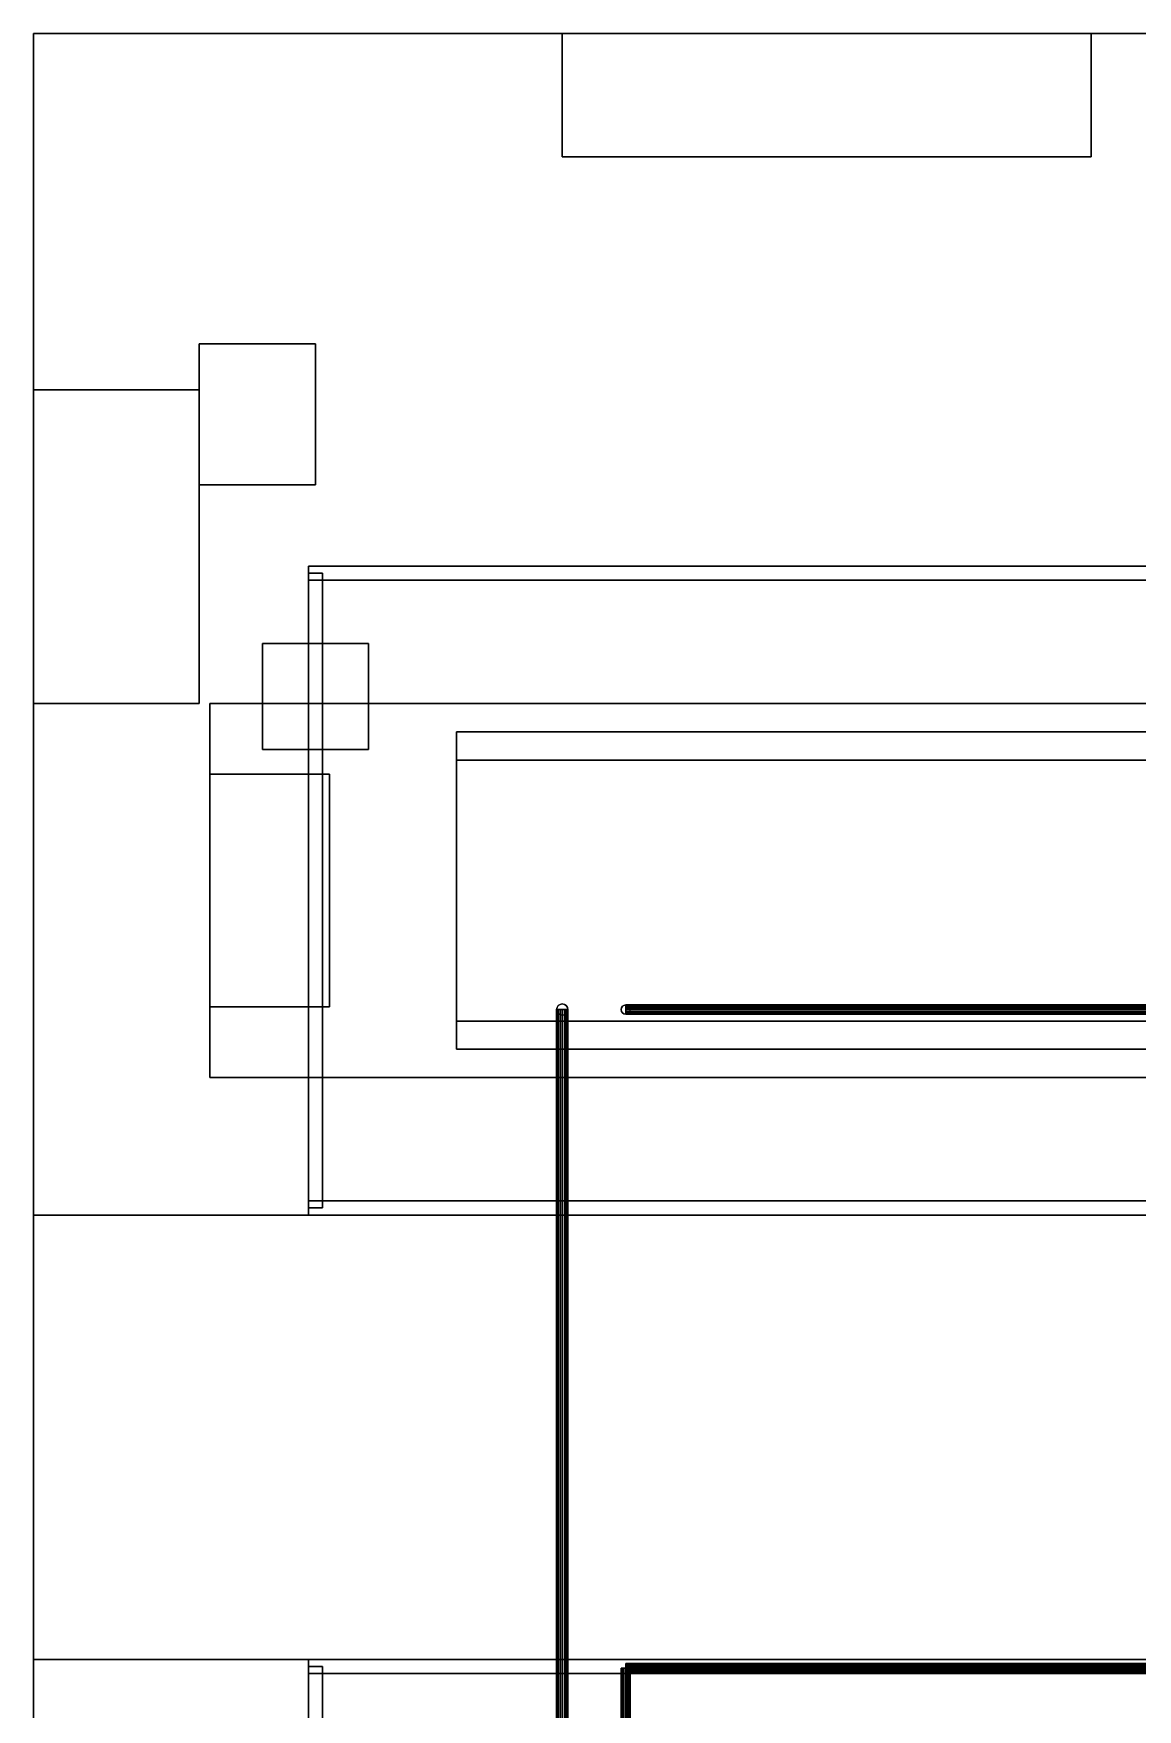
# Model space of a CAD drawing. Header units: millimetres. Extents: x 8500 to 19000, y -3980 to 3980.
# Drawn here: x 8500 to 11632, y -772 to 3980 of the extents above; entities that cross this region are included whole.
import ezdxf

# ---------------------------------------------------------------- set-up
doc = ezdxf.new("R2010")
doc.units = ezdxf.units.MM
doc.layers.add('EQUIPMENT', color=7, linetype='Continuous')
doc.layers.add('FUEL', color=7, linetype='Continuous')

msp = doc.modelspace()

# ---------------------------------------------------------------- linework, layer by layer
at = {"layer": 'EQUIPMENT'}
for points in [[(8500, -3980, 880), (19000, -3980, 880), (19000, 3980, 880), (8500, 3980, 880)], [(8500, -3980, 900), (8500, 3980, 900), (19000, 3980, 900), (19000, -3980, 900)], [(8500, 3980, 880), (19000, 3980, 880), (19000, 3980, 900), (8500, 3980, 900)], [(8500, -3980, 880), (8500, 3980, 880), (8500, 3980, 900), (8500, -3980, 900)], [(10000, 3630, 900), (11500, 3630, 900), (11500, 3980, 900), (10000, 3980, 900)], [(10000, 3630, 1800), (10000, 3980, 1800), (11500, 3980, 1800), (11500, 3630, 1800)], [(10000, 3980, 900), (11500, 3980, 900), (11500, 3980, 1800), (10000, 3980, 1800)], [(10000, 3630, 900), (10000, 3980, 900), (10000, 3980, 1800), (10000, 3630, 1800)], [(11500, 3630, 900), (11500, 3630, 1800), (11500, 3980, 1800), (11500, 3980, 900)], [(10000, 3630, 900), (10000, 3630, 1800), (11500, 3630, 1800), (11500, 3630, 900)], [(8970, 2700, 900), (9300, 2700, 900), (9300, 3100, 900), (8970, 3100, 900)], [(8970, 2700, 1500), (8970, 3100, 1500), (9300, 3100, 1500), (9300, 2700, 1500)], [(8970, 3100, 900), (9300, 3100, 900), (9300, 3100, 1500), (8970, 3100, 1500)], [(8970, 2700, 900), (8970, 3100, 900), (8970, 3100, 1500), (8970, 2700, 1500)], [(9300, 2700, 900), (9300, 2700, 1500), (9300, 3100, 1500), (9300, 3100, 900)], [(8500, 2080, 900), (8970, 2080, 900), (8970, 2970, 900), (8500, 2970, 900)], [(8500, 2080, 2200), (8500, 2970, 2200), (8970, 2970, 2200), (8970, 2080, 2200)], [(8500, 2970, 900), (8970, 2970, 900), (8970, 2970, 2200), (8500, 2970, 2200)], [(8500, 2080, 900), (8500, 2970, 900), (8500, 2970, 2200), (8500, 2080, 2200)], [(8970, 2080, 900), (8970, 2080, 2200), (8970, 2970, 2200), (8970, 2970, 900)], [(8970, 2700, 900), (8970, 2700, 1500), (9300, 2700, 1500), (9300, 2700, 900)], [(9280, 2430, 900), (12420, 2430, 900), (12420, 2470, 900), (9280, 2470, 900)], [(9280, 2430, 1850), (9280, 2470, 1850), (12420, 2470, 1850), (12420, 2430, 1850)], [(9280, 2470, 900), (12420, 2470, 900), (12420, 2470, 1850), (9280, 2470, 1850)], [(9280, 2430, 900), (9280, 2470, 900), (9280, 2470, 1850), (9280, 2430, 1850)], [(9280, 650, 900), (9320, 650, 900), (9320, 2450, 900), (9280, 2450, 900)], [(9280, 650, 1850), (9280, 2450, 1850), (9320, 2450, 1850), (9320, 650, 1850)], [(9280, 2450, 900), (9320, 2450, 900), (9320, 2450, 1850), (9280, 2450, 1850)], [(9280, 650, 900), (9280, 2450, 900), (9280, 2450, 1850), (9280, 650, 1850)], [(9280, 2430, 900), (9280, 2430, 1850), (12420, 2430, 1850), (12420, 2430, 900)], [(9320, 650, 900), (9320, 650, 1850), (9320, 2450, 1850), (9320, 2450, 900)], [(9150, 1950, 900), (9450, 1950, 900), (9450, 2250, 900), (9150, 2250, 900)], [(9150, 1950, 1950), (9150, 2250, 1950), (9450, 2250, 1950), (9450, 1950, 1950)], [(9150, 2250, 900), (9450, 2250, 900), (9450, 2250, 1950), (9150, 2250, 1950)], [(9150, 1950, 900), (9150, 2250, 900), (9150, 2250, 1950), (9150, 1950, 1950)], [(9450, 1950, 900), (9450, 1950, 1950), (9450, 2250, 1950), (9450, 2250, 900)], [(8500, 2080, 900), (8500, 2080, 2200), (8970, 2080, 2200), (8970, 2080, 900)], [(9000, 1020, 900), (12000, 1020, 900), (12000, 2080, 900), (9000, 2080, 900)], [(9000, 1020, 1120), (9000, 2080, 1120), (12000, 2080, 1120), (12000, 1020, 1120)], [(9000, 2080, 900), (12000, 2080, 900), (12000, 2080, 1120), (9000, 2080, 1120)], [(9000, 1020, 900), (9000, 2080, 900), (9000, 2080, 1120), (9000, 1020, 1120)], [(9700, 1100, 1450), (11950, 1100, 1450), (11950, 2000, 1450), (9700, 2000, 1450)], [(9700, 1100, 2020), (9700, 2000, 2020), (11950, 2000, 2020), (11950, 1100, 2020)], [(9700, 2000, 1450), (11950, 2000, 1450), (11950, 2000, 2020), (9700, 2000, 2020)], [(9700, 1100, 1450), (9700, 2000, 1450), (9700, 2000, 2020), (9700, 1100, 2020)], [(9150, 1950, 900), (9150, 1950, 1950), (9450, 1950, 1950), (9450, 1950, 900)], [(9700, 1180, 1120), (11950, 1180, 1120), (11950, 1920, 1120), (9700, 1920, 1120)], [(9700, 1180, 1450), (9700, 1920, 1450), (11950, 1920, 1450), (11950, 1180, 1450)], [(9700, 1920, 1120), (11950, 1920, 1120), (11950, 1920, 1450), (9700, 1920, 1450)], [(9700, 1180, 1120), (9700, 1920, 1120), (9700, 1920, 1450), (9700, 1180, 1450)], [(9000, 1220, 1120), (9340, 1220, 1120), (9340, 1880, 1120), (9000, 1880, 1120)], [(9000, 1220, 1880), (9000, 1880, 1880), (9340, 1880, 1880), (9340, 1220, 1880)], [(9000, 1880, 1120), (9340, 1880, 1120), (9340, 1880, 1880), (9000, 1880, 1880)], [(9000, 1220, 1120), (9000, 1880, 1120), (9000, 1880, 1880), (9000, 1220, 1880)], [(9340, 1220, 1120), (9340, 1220, 1880), (9340, 1880, 1880), (9340, 1880, 1120)], [(9000, 1220, 1120), (9000, 1220, 1880), (9340, 1220, 1880), (9340, 1220, 1120)], [(9700, 1180, 1120), (9700, 1180, 1450), (11950, 1180, 1450), (11950, 1180, 1120)], [(9700, 1100, 1450), (9700, 1100, 2020), (11950, 1100, 2020), (11950, 1100, 1450)], [(9000, 1020, 900), (9000, 1020, 1120), (12000, 1020, 1120), (12000, 1020, 900)], [(9280, 630, 900), (12420, 630, 900), (12420, 670, 900), (9280, 670, 900)], [(9280, 630, 1850), (9280, 670, 1850), (12420, 670, 1850), (12420, 630, 1850)], [(9280, 670, 900), (12420, 670, 900), (12420, 670, 1850), (9280, 670, 1850)], [(9280, 630, 900), (9280, 670, 900), (9280, 670, 1850), (9280, 630, 1850)], [(8500, -630, 900), (19000, -630, 900), (19000, 630, 900), (8500, 630, 900)], [(8500, -630, 2650), (8500, 630, 2650), (19000, 630, 2650), (19000, -630, 2650)], [(8500, 630, 900), (19000, 630, 900), (19000, 630, 2650), (8500, 630, 2650)], [(8500, -630, 900), (8500, 630, 900), (8500, 630, 2650), (8500, -630, 2650)], [(9280, 650, 900), (9280, 650, 1850), (9320, 650, 1850), (9320, 650, 900)], [(9280, 630, 900), (9280, 630, 1850), (12420, 630, 1850), (12420, 630, 900)], [(8500, -630, 900), (8500, -630, 2650), (19000, -630, 2650), (19000, -630, 900)], [(9280, -670, 900), (12420, -670, 900), (12420, -630, 900), (9280, -630, 900)], [(9280, -670, 1850), (9280, -630, 1850), (12420, -630, 1850), (12420, -670, 1850)], [(9280, -630, 900), (12420, -630, 900), (12420, -630, 1850), (9280, -630, 1850)], [(9280, -670, 900), (9280, -630, 900), (9280, -630, 1850), (9280, -670, 1850)], [(9280, -2450, 900), (9320, -2450, 900), (9320, -650, 900), (9280, -650, 900)], [(9280, -2450, 1850), (9280, -650, 1850), (9320, -650, 1850), (9320, -2450, 1850)], [(9280, -650, 900), (9320, -650, 900), (9320, -650, 1850), (9280, -650, 1850)], [(9280, -2450, 900), (9280, -650, 900), (9280, -650, 1850), (9280, -2450, 1850)], [(9320, -2450, 900), (9320, -2450, 1850), (9320, -650, 1850), (9320, -650, 900)], [(9280, -670, 900), (9280, -670, 1850), (12420, -670, 1850), (12420, -670, 900)]]:
    msp.add_3dface(points, dxfattribs=at)
at = {"layer": 'FUEL'}
for points in [[(9985.2, 1218.6, 2668), (9984, 1212.5, 2668), (9984, 1212.5, 2230), (9985.2, 1218.6, 2230)], [(9985.2, 1218.6, 2230), (9984, 1212.5, 2230), (9984, 1212.5, 2050), (9985.2, 1218.6, 2050)], [(9985.2, -3080, 2674.1), (9984, -3080, 2668), (9984, 1212.5, 2668), (9985.2, 1212.5, 2674.1)], [(9984, -3080, 2668), (9985.2, -3080, 2661.9), (9985.2, 1212.5, 2661.9), (9984, 1212.5, 2668)], [(9984, 1212.5, 2668), (9985.2, 1206.4, 2668), (9985.2, 1206.4, 2230), (9984, 1212.5, 2230)], [(9984, 1212.5, 2230), (9985.2, 1206.4, 2230), (9985.2, 1206.4, 2050), (9984, 1212.5, 2050)], [(9988.7, 1223.8, 2668), (9985.2, 1218.6, 2668), (9985.2, 1218.6, 2230), (9988.7, 1223.8, 2230)], [(9988.7, 1223.8, 2230), (9985.2, 1218.6, 2230), (9985.2, 1218.6, 2050), (9988.7, 1223.8, 2050)], [(9988.7, -3080, 2679.3), (9985.2, -3080, 2674.1), (9985.2, 1212.5, 2674.1), (9988.7, 1212.5, 2679.3)], [(9985.2, -3080, 2661.9), (9988.7, -3080, 2656.7), (9988.7, 1212.5, 2656.7), (9985.2, 1212.5, 2661.9)], [(9985.2, 1206.4, 2668), (9988.7, 1201.2, 2668), (9988.7, 1201.2, 2230), (9985.2, 1206.4, 2230)], [(9985.2, 1206.4, 2230), (9988.7, 1201.2, 2230), (9988.7, 1201.2, 2050), (9985.2, 1206.4, 2050)], [(9993.9, 1227.3, 2668), (9988.7, 1223.8, 2668), (9988.7, 1223.8, 2230), (9993.9, 1227.3, 2230)], [(9993.9, 1227.3, 2230), (9988.7, 1223.8, 2230), (9988.7, 1223.8, 2050), (9993.9, 1227.3, 2050)], [(9993.9, -3080, 2682.8), (9988.7, -3080, 2679.3), (9988.7, 1212.5, 2679.3), (9993.9, 1212.5, 2682.8)], [(9988.7, -3080, 2656.7), (9993.9, -3080, 2653.2), (9993.9, 1212.5, 2653.2), (9988.7, 1212.5, 2656.7)], [(9988.7, 1201.2, 2668), (9993.9, 1197.7, 2668), (9993.9, 1197.7, 2230), (9988.7, 1201.2, 2230)], [(9988.7, 1201.2, 2230), (9993.9, 1197.7, 2230), (9993.9, 1197.7, 2050), (9988.7, 1201.2, 2050)], [(10000, 1228.5, 2668), (9993.9, 1227.3, 2668), (9993.9, 1227.3, 2230), (10000, 1228.5, 2230)], [(10000, 1228.5, 2230), (9993.9, 1227.3, 2230), (9993.9, 1227.3, 2050), (10000, 1228.5, 2050)], [(10000, -3080, 2684), (9993.9, -3080, 2682.8), (9993.9, 1212.5, 2682.8), (10000, 1212.5, 2684)], [(9993.9, -3080, 2653.2), (10000, -3080, 2652), (10000, 1212.5, 2652), (9993.9, 1212.5, 2653.2)], [(9993.9, 1197.7, 2668), (10000, 1196.5, 2668), (10000, 1196.5, 2230), (9993.9, 1197.7, 2230)], [(9993.9, 1197.7, 2230), (10000, 1196.5, 2230), (10000, 1196.5, 2050), (9993.9, 1197.7, 2050)], [(10006.1, 1227.3, 2668), (10000, 1228.5, 2668), (10000, 1228.5, 2230), (10006.1, 1227.3, 2230)], [(10006.1, 1227.3, 2230), (10000, 1228.5, 2230), (10000, 1228.5, 2050), (10006.1, 1227.3, 2050)], [(10006.1, -3080, 2682.8), (10000, -3080, 2684), (10000, 1212.5, 2684), (10006.1, 1212.5, 2682.8)], [(10000, -3080, 2652), (10006.1, -3080, 2653.2), (10006.1, 1212.5, 2653.2), (10000, 1212.5, 2652)], [(10000, 1196.5, 2668), (10006.1, 1197.7, 2668), (10006.1, 1197.7, 2230), (10000, 1196.5, 2230)], [(10000, 1196.5, 2230), (10006.1, 1197.7, 2230), (10006.1, 1197.7, 2050), (10000, 1196.5, 2050)], [(10011.3, 1223.8, 2668), (10006.1, 1227.3, 2668), (10006.1, 1227.3, 2230), (10011.3, 1223.8, 2230)], [(10011.3, 1223.8, 2230), (10006.1, 1227.3, 2230), (10006.1, 1227.3, 2050), (10011.3, 1223.8, 2050)], [(10011.3, -3080, 2679.3), (10006.1, -3080, 2682.8), (10006.1, 1212.5, 2682.8), (10011.3, 1212.5, 2679.3)], [(10006.1, -3080, 2653.2), (10011.3, -3080, 2656.7), (10011.3, 1212.5, 2656.7), (10006.1, 1212.5, 2653.2)], [(10006.1, 1197.7, 2668), (10011.3, 1201.2, 2668), (10011.3, 1201.2, 2230), (10006.1, 1197.7, 2230)], [(10006.1, 1197.7, 2230), (10011.3, 1201.2, 2230), (10011.3, 1201.2, 2050), (10006.1, 1197.7, 2050)], [(10014.8, 1218.6, 2668), (10011.3, 1223.8, 2668), (10011.3, 1223.8, 2230), (10014.8, 1218.6, 2230)], [(10014.8, 1218.6, 2230), (10011.3, 1223.8, 2230), (10011.3, 1223.8, 2050), (10014.8, 1218.6, 2050)], [(10014.8, -3080, 2674.1), (10011.3, -3080, 2679.3), (10011.3, 1212.5, 2679.3), (10014.8, 1212.5, 2674.1)], [(10011.3, -3080, 2656.7), (10014.8, -3080, 2661.9), (10014.8, 1212.5, 2661.9), (10011.3, 1212.5, 2656.7)], [(10011.3, 1201.2, 2668), (10014.8, 1206.4, 2668), (10014.8, 1206.4, 2230), (10011.3, 1201.2, 2230)], [(10011.3, 1201.2, 2230), (10014.8, 1206.4, 2230), (10014.8, 1206.4, 2050), (10011.3, 1201.2, 2050)], [(10016, 1212.5, 2668), (10014.8, 1218.6, 2668), (10014.8, 1218.6, 2230), (10016, 1212.5, 2230)], [(10016, 1212.5, 2230), (10014.8, 1218.6, 2230), (10014.8, 1218.6, 2050), (10016, 1212.5, 2050)], [(10016, -3080, 2668), (10014.8, -3080, 2674.1), (10014.8, 1212.5, 2674.1), (10016, 1212.5, 2668)], [(10014.8, -3080, 2661.9), (10016, -3080, 2668), (10016, 1212.5, 2668), (10014.8, 1212.5, 2661.9)], [(10014.8, 1206.4, 2668), (10016, 1212.5, 2668), (10016, 1212.5, 2230), (10014.8, 1206.4, 2230)], [(10014.8, 1206.4, 2230), (10016, 1212.5, 2230), (10016, 1212.5, 2050), (10014.8, 1206.4, 2050)], [(10168, 1217.5, 2050), (10167, 1212.5, 2050), (10167, 1212.5, 2230), (10168, 1217.5, 2230)], [(10168, 1217.5, 2230), (10167, 1212.5, 2230), (10167, 1212.5, 2520), (10168, 1217.5, 2520)], [(10167, 1212.5, 2050), (10168, 1207.5, 2050), (10168, 1207.5, 2230), (10167, 1212.5, 2230)], [(10167, 1212.5, 2230), (10168, 1207.5, 2230), (10168, 1207.5, 2520), (10167, 1212.5, 2520)], [(10170.8, 1221.7, 2050), (10168, 1217.5, 2050), (10168, 1217.5, 2230), (10170.8, 1221.7, 2230)], [(10170.8, 1221.7, 2230), (10168, 1217.5, 2230), (10168, 1217.5, 2520), (10170.8, 1221.7, 2520)], [(10168, 1207.5, 2050), (10170.8, 1203.3, 2050), (10170.8, 1203.3, 2230), (10168, 1207.5, 2230)], [(10168, 1207.5, 2230), (10170.8, 1203.3, 2230), (10170.8, 1203.3, 2520), (10168, 1207.5, 2520)], [(10175, 1224.5, 2050), (10170.8, 1221.7, 2050), (10170.8, 1221.7, 2230), (10175, 1224.5, 2230)], [(10175, 1224.5, 2230), (10170.8, 1221.7, 2230), (10170.8, 1221.7, 2520), (10175, 1224.5, 2520)], [(10170.8, 1203.3, 2050), (10175, 1200.5, 2050), (10175, 1200.5, 2230), (10170.8, 1203.3, 2230)], [(10170.8, 1203.3, 2230), (10175, 1200.5, 2230), (10175, 1200.5, 2520), (10170.8, 1203.3, 2520)], [(10180, 1225.5, 2050), (10175, 1224.5, 2050), (10175, 1224.5, 2230), (10180, 1225.5, 2230)], [(10180, 1225.5, 2230), (10175, 1224.5, 2230), (10175, 1224.5, 2520), (10180, 1225.5, 2520)], [(10175, 1200.5, 2050), (10180, 1199.5, 2050), (10180, 1199.5, 2230), (10175, 1200.5, 2230)], [(10175, 1200.5, 2230), (10180, 1199.5, 2230), (10180, 1199.5, 2520), (10175, 1200.5, 2520)], [(10185, 1224.5, 2050), (10180, 1225.5, 2050), (10180, 1225.5, 2230), (10185, 1224.5, 2230)], [(10185, 1224.5, 2230), (10180, 1225.5, 2230), (10180, 1225.5, 2520), (10185, 1224.5, 2520)], [(10180, 1225.5, 2520), (10180, 1224.5, 2525), (11960, 1224.5, 2525), (11960, 1225.5, 2520)], [(10180, 1224.5, 2515), (10180, 1225.5, 2520), (11960, 1225.5, 2520), (11960, 1224.5, 2515)], [(10180, 1224.5, 2525), (10180, 1221.7, 2529.2), (11960, 1221.7, 2529.2), (11960, 1224.5, 2525)], [(10180, 1221.7, 2510.8), (10180, 1224.5, 2515), (11960, 1224.5, 2515), (11960, 1221.7, 2510.8)], [(10180, 1221.7, 2529.2), (10180, 1217.5, 2532), (11960, 1217.5, 2532), (11960, 1221.7, 2529.2)], [(10180, 1217.5, 2508), (10180, 1221.7, 2510.8), (11960, 1221.7, 2510.8), (11960, 1217.5, 2508)], [(10180, 1217.5, 2532), (10180, 1212.5, 2533), (11960, 1212.5, 2533), (11960, 1217.5, 2532)], [(10180, 1212.5, 2507), (10180, 1217.5, 2508), (11960, 1217.5, 2508), (11960, 1212.5, 2507)], [(10180, 1212.5, 2533), (10180, 1207.5, 2532), (11960, 1207.5, 2532), (11960, 1212.5, 2533)], [(10180, 1207.5, 2508), (10180, 1212.5, 2507), (11960, 1212.5, 2507), (11960, 1207.5, 2508)], [(10180, 1207.5, 2532), (10180, 1203.3, 2529.2), (11960, 1203.3, 2529.2), (11960, 1207.5, 2532)], [(10180, 1203.3, 2510.8), (10180, 1207.5, 2508), (11960, 1207.5, 2508), (11960, 1203.3, 2510.8)], [(10180, 1203.3, 2529.2), (10180, 1200.5, 2525), (11960, 1200.5, 2525), (11960, 1203.3, 2529.2)], [(10180, 1200.5, 2515), (10180, 1203.3, 2510.8), (11960, 1203.3, 2510.8), (11960, 1200.5, 2515)], [(10180, 1199.5, 2050), (10185, 1200.5, 2050), (10185, 1200.5, 2230), (10180, 1199.5, 2230)], [(10180, 1199.5, 2230), (10185, 1200.5, 2230), (10185, 1200.5, 2520), (10180, 1199.5, 2520)], [(10180, 1200.5, 2525), (10180, 1199.5, 2520), (11960, 1199.5, 2520), (11960, 1200.5, 2525)], [(10180, 1199.5, 2520), (10180, 1200.5, 2515), (11960, 1200.5, 2515), (11960, 1199.5, 2520)], [(10189.2, 1221.7, 2050), (10185, 1224.5, 2050), (10185, 1224.5, 2230), (10189.2, 1221.7, 2230)], [(10189.2, 1221.7, 2230), (10185, 1224.5, 2230), (10185, 1224.5, 2520), (10189.2, 1221.7, 2520)], [(10185, 1200.5, 2050), (10189.2, 1203.3, 2050), (10189.2, 1203.3, 2230), (10185, 1200.5, 2230)], [(10185, 1200.5, 2230), (10189.2, 1203.3, 2230), (10189.2, 1203.3, 2520), (10185, 1200.5, 2520)], [(10192, 1217.5, 2050), (10189.2, 1221.7, 2050), (10189.2, 1221.7, 2230), (10192, 1217.5, 2230)], [(10192, 1217.5, 2230), (10189.2, 1221.7, 2230), (10189.2, 1221.7, 2520), (10192, 1217.5, 2520)], [(10189.2, 1203.3, 2050), (10192, 1207.5, 2050), (10192, 1207.5, 2230), (10189.2, 1203.3, 2230)], [(10189.2, 1203.3, 2230), (10192, 1207.5, 2230), (10192, 1207.5, 2520), (10189.2, 1203.3, 2520)], [(10193, 1212.5, 2050), (10192, 1217.5, 2050), (10192, 1217.5, 2230), (10193, 1212.5, 2230)], [(10193, 1212.5, 2230), (10192, 1217.5, 2230), (10192, 1217.5, 2520), (10193, 1212.5, 2520)], [(10192, 1207.5, 2050), (10193, 1212.5, 2050), (10193, 1212.5, 2230), (10192, 1207.5, 2230)], [(10192, 1207.5, 2230), (10193, 1212.5, 2230), (10193, 1212.5, 2520), (10192, 1207.5, 2520)], [(10168, -1212.5, 2235), (10167, -1212.5, 2230), (10167, -655, 2230), (10168, -655, 2235)], [(10167, -1212.5, 2230), (10168, -1212.5, 2225), (10168, -655, 2225), (10167, -655, 2230)], [(10170.8, -1212.5, 2239.2), (10168, -1212.5, 2235), (10168, -655, 2235), (10170.8, -655, 2239.2)], [(10168, -1212.5, 2225), (10170.8, -1212.5, 2220.8), (10170.8, -655, 2220.8), (10168, -655, 2225)], [(10175, -1212.5, 2242), (10170.8, -1212.5, 2239.2), (10170.8, -655, 2239.2), (10175, -655, 2242)], [(10170.8, -1212.5, 2220.8), (10175, -1212.5, 2218), (10175, -655, 2218), (10170.8, -655, 2220.8)], [(10180, -1212.5, 2243), (10175, -1212.5, 2242), (10175, -655, 2242), (10180, -655, 2243)], [(10175, -1212.5, 2218), (10180, -1212.5, 2217), (10180, -655, 2217), (10175, -655, 2218)], [(10180, -642, 2230), (10180, -643, 2235), (13000, -643, 2235), (13000, -642, 2230)], [(10180, -643, 2225), (10180, -642, 2230), (13000, -642, 2230), (13000, -643, 2225)], [(10180, -643, 2235), (10180, -645.8, 2239.2), (13000, -645.8, 2239.2), (13000, -643, 2235)], [(10180, -645.8, 2220.8), (10180, -643, 2225), (13000, -643, 2225), (13000, -645.8, 2220.8)], [(10180, -645.8, 2239.2), (10180, -650, 2242), (13000, -650, 2242), (13000, -645.8, 2239.2)], [(10180, -650, 2218), (10180, -645.8, 2220.8), (13000, -645.8, 2220.8), (13000, -650, 2218)], [(10180, -650, 2242), (10180, -655, 2243), (13000, -655, 2243), (13000, -650, 2242)], [(10180, -655, 2217), (10180, -650, 2218), (13000, -650, 2218), (13000, -655, 2217)], [(10185, -1212.5, 2242), (10180, -1212.5, 2243), (10180, -655, 2243), (10185, -655, 2242)], [(10180, -1212.5, 2217), (10185, -1212.5, 2218), (10185, -655, 2218), (10180, -655, 2217)], [(10180, -655, 2243), (10180, -660, 2242), (13000, -660, 2242), (13000, -655, 2243)], [(10180, -660, 2218), (10180, -655, 2217), (13000, -655, 2217), (13000, -660, 2218)], [(10180, -660, 2242), (10180, -664.2, 2239.2), (13000, -664.2, 2239.2), (13000, -660, 2242)], [(10180, -664.2, 2220.8), (10180, -660, 2218), (13000, -660, 2218), (13000, -664.2, 2220.8)], [(10180, -664.2, 2239.2), (10180, -667, 2235), (13000, -667, 2235), (13000, -664.2, 2239.2)], [(10180, -667, 2225), (10180, -664.2, 2220.8), (13000, -664.2, 2220.8), (13000, -667, 2225)], [(10189.2, -1212.5, 2239.2), (10185, -1212.5, 2242), (10185, -655, 2242), (10189.2, -655, 2239.2)], [(10185, -1212.5, 2218), (10189.2, -1212.5, 2220.8), (10189.2, -655, 2220.8), (10185, -655, 2218)], [(10192, -1212.5, 2235), (10189.2, -1212.5, 2239.2), (10189.2, -655, 2239.2), (10192, -655, 2235)], [(10189.2, -1212.5, 2220.8), (10192, -1212.5, 2225), (10192, -655, 2225), (10189.2, -655, 2220.8)], [(10193, -1212.5, 2230), (10192, -1212.5, 2235), (10192, -655, 2235), (10193, -655, 2230)], [(10192, -1212.5, 2225), (10193, -1212.5, 2230), (10193, -655, 2230), (10192, -655, 2225)], [(10180, -667, 2235), (10180, -668, 2230), (13000, -668, 2230), (13000, -667, 2235)], [(10180, -668, 2230), (10180, -667, 2225), (13000, -667, 2225), (13000, -668, 2230)]]:
    msp.add_3dface(points, dxfattribs=at)

doc.saveas('drawing.dxf')
